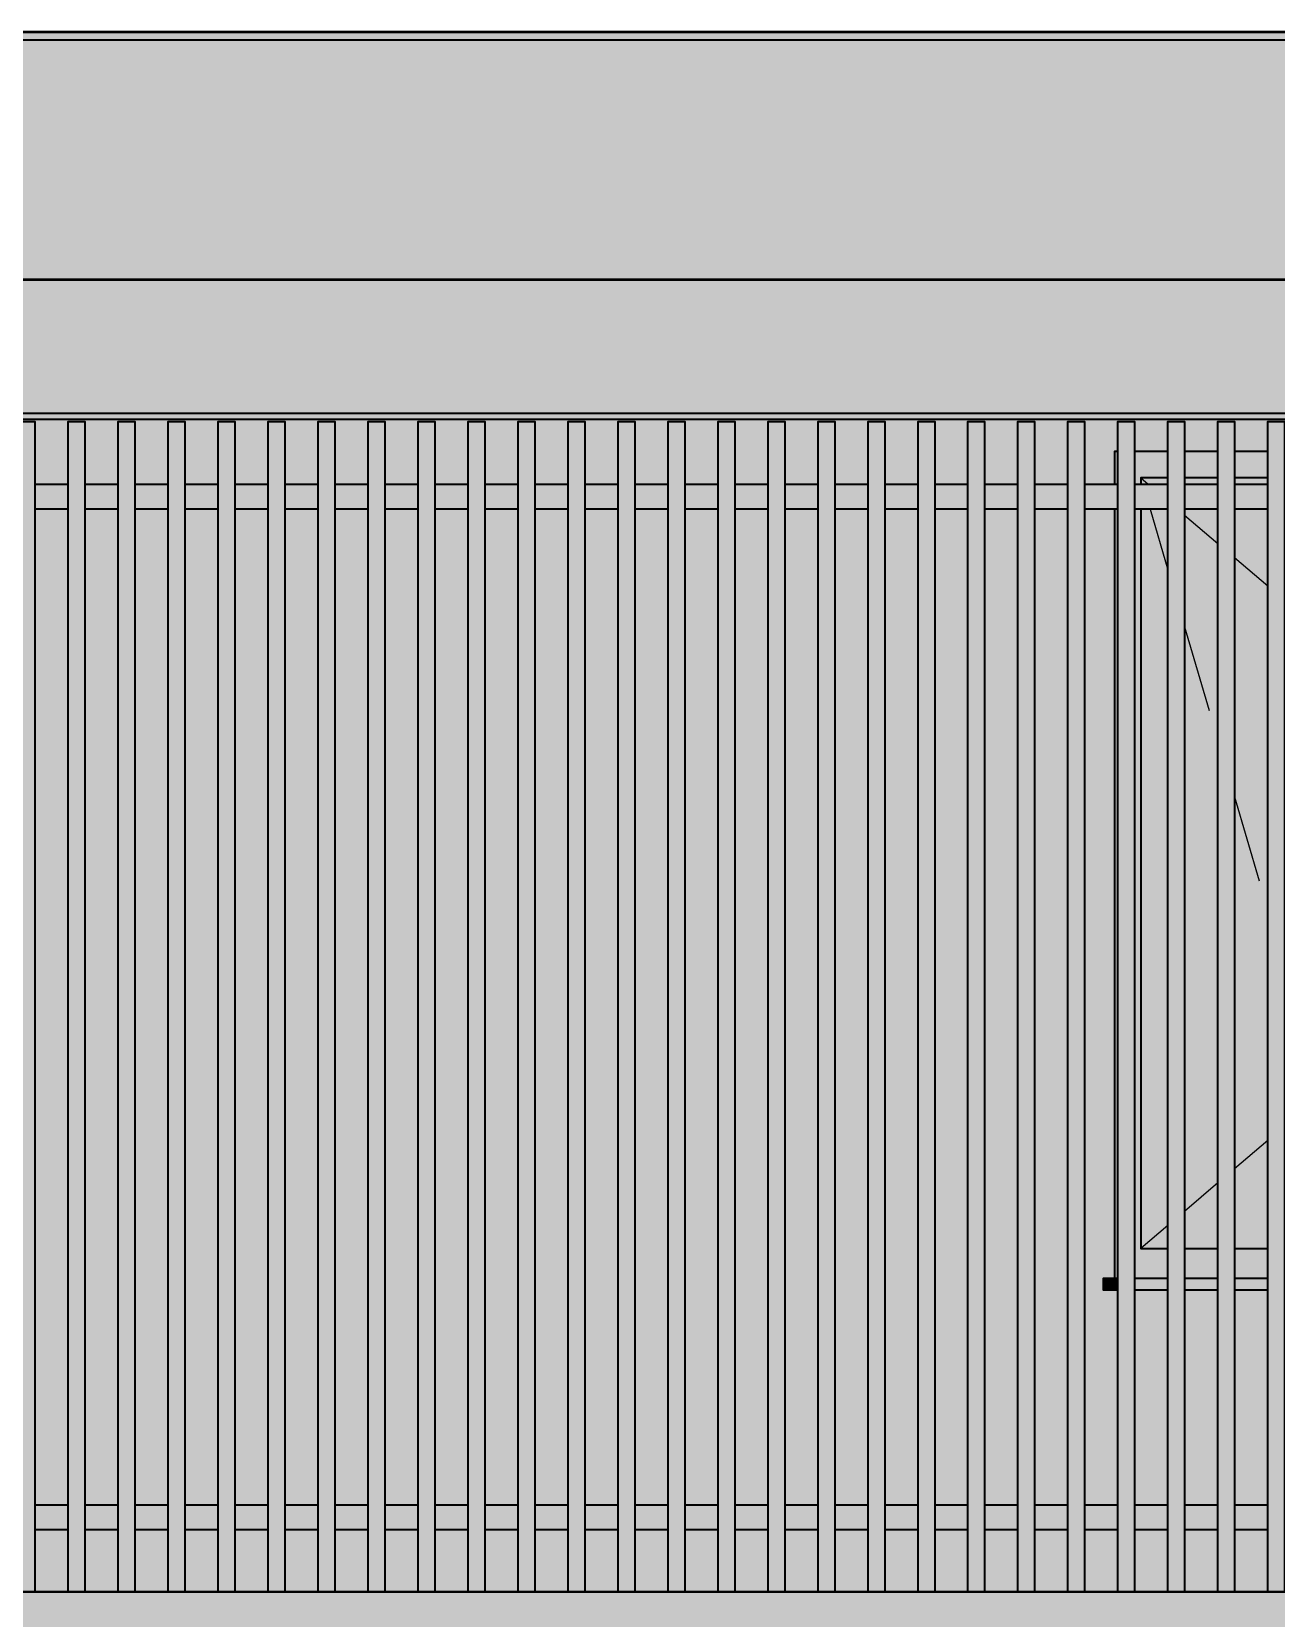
# Model space of a CAD drawing. Header units: metres. Extents: x -13 to 135, y -1 to 10.
# Drawn here: x -1.715 to 1.272, y 6.088 to 9.896 of the extents above; entities that cross this region are included whole.
import ezdxf

# ---------------------------------------------------------------- set-up
doc = ezdxf.new("R2010")
doc.units = ezdxf.units.M
doc.linetypes.add('KRESKOWA', pattern=[5.25, 4.2, -1.05])
doc.layers.add('A-ELEWACJE', color=7, linetype='Continuous', lineweight=35)

msp = doc.modelspace()

# ---------------------------------------------------------------- hatches: boundary and pattern name
at = {"layer": 'A-ELEWACJE', "true_color": 0x75787b}
for points in [[(-9.4625, 9.896), (4.1975, 9.896), (4.1975, 9.876), (-9.4625, 9.876)], [(0.8575, 6.875), (0.8575, 6.904), (0.8925, 6.904), (0.8925, 6.875)], [(0.9325, 6.875), (0.9325, 6.904), (1.0125, 6.904), (1.0125, 6.875)], [(1.0525, 6.875), (1.0525, 6.904), (1.1325, 6.904), (1.1325, 6.875)], [(1.1725, 6.875), (1.1725, 6.904), (1.2525, 6.904), (1.2525, 6.875)]]:
    msp.add_hatch(color=7, dxfattribs=at).paths.add_polyline_path(points)
at = {"layer": 'A-ELEWACJE', "true_color": 0x606060}
for points in [[(-9.4275, 9.876), (-8.1275, 9.876), (-5.1275, 9.876), (-4.0275, 9.876), (-2.8275, 9.876), (0.8725, 9.876), (3.2725, 9.876), (4.1625, 9.876), (4.1625, 9.302), (-9.4275, 9.302)], [(-9.4275, 8.965), (4.1625, 8.965), (4.1625, 8.96), (4.1325, 8.96), (4.1325, 8.81), (4.0525, 8.81), (4.0525, 8.96), (4.0125, 8.96), (4.0125, 8.81), (3.9325, 8.81), (3.9325, 8.96), (3.8925, 8.96), (3.8925, 8.81), (3.8125, 8.81), (3.8125, 8.96), (3.7725, 8.96), (3.7725, 8.81), (3.6925, 8.81), (3.6925, 8.96), (3.6525, 8.96), (3.6525, 8.81), (3.5725, 8.81), (3.5725, 8.96), (3.5325, 8.96), (3.5325, 8.81), (3.4525, 8.81), (3.4525, 8.96), (3.4125, 8.96), (3.4125, 8.81), (3.3325, 8.81), (3.3325, 8.96), (3.2925, 8.96), (3.2925, 8.81), (3.2605, 8.81), (3.2605, 8.888), (3.2125, 8.888), (3.2125, 8.96), (3.1725, 8.96), (3.1725, 8.888), (3.0925, 8.888), (3.0925, 8.96), (3.0525, 8.96), (3.0525, 8.888), (2.9725, 8.888), (2.9725, 8.96), (2.9325, 8.96), (2.9325, 8.888), (2.8525, 8.888), (2.8525, 8.96), (2.8125, 8.96), (2.8125, 8.888), (2.7325, 8.888), (2.7325, 8.96), (2.6925, 8.96), (2.6925, 8.888), (2.6125, 8.888), (2.6125, 8.96), (2.5725, 8.96), (2.5725, 8.888), (2.4925, 8.888), (2.4925, 8.96), (2.4525, 8.96), (2.4525, 8.888), (2.3725, 8.888), (2.3725, 8.96), (2.3325, 8.96), (2.3325, 8.888), (2.2525, 8.888), (2.2525, 8.96), (2.2125, 8.96), (2.2125, 8.888), (2.1325, 8.888), (2.1325, 8.96), (2.0925, 8.96), (2.0925, 8.888), (2.0125, 8.888), (2.0125, 8.96), (1.9725, 8.96), (1.9725, 8.888), (1.8925, 8.888), (1.8925, 8.96), (1.8525, 8.96), (1.8525, 8.888), (1.7725, 8.888), (1.7725, 8.96), (1.7325, 8.96), (1.7325, 8.888), (1.6525, 8.888), (1.6525, 8.96), (1.6125, 8.96), (1.6125, 8.888), (1.5325, 8.888), (1.5325, 8.96), (1.4925, 8.96), (1.4925, 8.888), (1.4125, 8.888), (1.4125, 8.96), (1.3725, 8.96), (1.3725, 8.888), (1.2925, 8.888), (1.2925, 8.96), (1.2525, 8.96), (1.2525, 8.888), (1.1725, 8.888), (1.1725, 8.96), (1.1325, 8.96), (1.1325, 8.888), (1.0525, 8.888), (1.0525, 8.96), (1.0125, 8.96), (1.0125, 8.888), (0.9325, 8.888), (0.9325, 8.96), (0.8925, 8.96), (0.8925, 8.888), (0.8845, 8.888), (0.8845, 8.81), (0.8125, 8.81), (0.8125, 8.96), (0.7725, 8.96), (0.7725, 8.81), (0.6925, 8.81), (0.6925, 8.96), (0.6525, 8.96), (0.6525, 8.81), (0.5725, 8.81), (0.5725, 8.96), (0.5325, 8.96), (0.5325, 8.81), (0.4525, 8.81), (0.4525, 8.96), (0.4125, 8.96), (0.4125, 8.81), (0.3325, 8.81), (0.3325, 8.96), (0.2925, 8.96), (0.2925, 8.81), (0.2125, 8.81), (0.2125, 8.96), (0.1725, 8.96), (0.1725, 8.81), (0.0925, 8.81), (0.0925, 8.96), (0.0525, 8.96), (0.0525, 8.81), (-0.0275, 8.81), (-0.0275, 8.96), (-0.0675, 8.96), (-0.0675, 8.81), (-0.1475, 8.81), (-0.1475, 8.96), (-0.1875, 8.96), (-0.1875, 8.81), (-0.2675, 8.81), (-0.2675, 8.96), (-0.3075, 8.96), (-0.3075, 8.81), (-0.3875, 8.81), (-0.3875, 8.96), (-0.4275, 8.96), (-0.4275, 8.81), (-0.5075, 8.81), (-0.5075, 8.96), (-0.5475, 8.96), (-0.5475, 8.81), (-0.6275, 8.81), (-0.6275, 8.96), (-0.6675, 8.96), (-0.6675, 8.81), (-0.7475, 8.81), (-0.7475, 8.96), (-0.7875, 8.96), (-0.7875, 8.81), (-0.8675, 8.81), (-0.8675, 8.96), (-0.9075, 8.96), (-0.9075, 8.81), (-0.9875, 8.81), (-0.9875, 8.96), (-1.0275, 8.96), (-1.0275, 8.81), (-1.1075, 8.81), (-1.1075, 8.96), (-1.1475, 8.96), (-1.1475, 8.81), (-1.2275, 8.81), (-1.2275, 8.96), (-1.2675, 8.96), (-1.2675, 8.81), (-1.3475, 8.81), (-1.3475, 8.96), (-1.3875, 8.96), (-1.3875, 8.81), (-1.4675, 8.81), (-1.4675, 8.96), (-1.5075, 8.96), (-1.5075, 8.81), (-1.5875, 8.81), (-1.5875, 8.96), (-1.6275, 8.96), (-1.6275, 8.81), (-1.7075, 8.81), (-1.7075, 8.96), (-1.7475, 8.96), (-1.7475, 8.81), (-1.8275, 8.81), (-1.8275, 8.96), (-1.8675, 8.96), (-1.8675, 8.81), (-1.9475, 8.81), (-1.9475, 8.96), (-1.9875, 8.96), (-1.9875, 8.81), (-2.0675, 8.81), (-2.0675, 8.96), (-2.1075, 8.96), (-2.1075, 8.81), (-2.1875, 8.81), (-2.1875, 8.96), (-2.2275, 8.96), (-2.2275, 8.81), (-2.3075, 8.81), (-2.3075, 8.96), (-2.3475, 8.96), (-2.3475, 8.81), (-2.4275, 8.81), (-2.4275, 8.96), (-2.4675, 8.96), (-2.4675, 8.81), (-2.5475, 8.81), (-2.5475, 8.96), (-2.5875, 8.96), (-2.5875, 8.81), (-2.6675, 8.81), (-2.6675, 8.96), (-2.7075, 8.96), (-2.7075, 8.81), (-2.7875, 8.81), (-2.7875, 8.96), (-2.8275, 8.96), (-2.8275, 8.81), (-2.8395, 8.81), (-2.8395, 8.888), (-2.9075, 8.888), (-2.9075, 8.96), (-2.9475, 8.96), (-2.9475, 8.888), (-3.0275, 8.888), (-3.0275, 8.96), (-3.0675, 8.96), (-3.0675, 8.888), (-3.1475, 8.888), (-3.1475, 8.96), (-3.1875, 8.96), (-3.1875, 8.888), (-3.2675, 8.888), (-3.2675, 8.96), (-3.3075, 8.96), (-3.3075, 8.888), (-3.3875, 8.888), (-3.3875, 8.96), (-3.4275, 8.96), (-3.4275, 8.888), (-3.5075, 8.888), (-3.5075, 8.96), (-3.5475, 8.96), (-3.5475, 8.888), (-3.6275, 8.888), (-3.6275, 8.96), (-3.6675, 8.96), (-3.6675, 8.888), (-3.7475, 8.888), (-3.7475, 8.96), (-3.7875, 8.96), (-3.7875, 8.888), (-3.8675, 8.888), (-3.8675, 8.96), (-3.9075, 8.96), (-3.9075, 8.888), (-3.9875, 8.888), (-3.9875, 8.96), (-4.0275, 8.96), (-4.0275, 8.81), (-4.1075, 8.81), (-4.1075, 8.96), (-4.1475, 8.96), (-4.1475, 8.81), (-4.2275, 8.81), (-4.2275, 8.96), (-4.2675, 8.96), (-4.2675, 8.81), (-4.3475, 8.81), (-4.3475, 8.96), (-4.3875, 8.96), (-4.3875, 8.81), (-4.4675, 8.81), (-4.4675, 8.96), (-4.5075, 8.96), (-4.5075, 8.81), (-4.5875, 8.81), (-4.5875, 8.96), (-4.6275, 8.96), (-4.6275, 8.81), (-4.7075, 8.81), (-4.7075, 8.96), (-4.7475, 8.96), (-4.7475, 8.81), (-4.8275, 8.81), (-4.8275, 8.96), (-4.8675, 8.96), (-4.8675, 8.81), (-4.9475, 8.81), (-4.9475, 8.96), (-4.9875, 8.96), (-4.9875, 8.81), (-5.0675, 8.81), (-5.0675, 8.96), (-5.1075, 8.96), (-5.1075, 8.81), (-5.1395, 8.81), (-5.1395, 8.888), (-5.1875, 8.888), (-5.1875, 8.96), (-5.2275, 8.96), (-5.2275, 8.888), (-5.3075, 8.888), (-5.3075, 8.96), (-5.3475, 8.96), (-5.3475, 8.888), (-5.4275, 8.888), (-5.4275, 8.96), (-5.4675, 8.96), (-5.4675, 8.888), (-5.5475, 8.888), (-5.5475, 8.96), (-5.5875, 8.96), (-5.5875, 8.888), (-5.6675, 8.888), (-5.6675, 8.96), (-5.7075, 8.96), (-5.7075, 8.888), (-5.7875, 8.888), (-5.7875, 8.96), (-5.8275, 8.96), (-5.8275, 8.888), (-5.9075, 8.888), (-5.9075, 8.96), (-5.9475, 8.96), (-5.9475, 8.888), (-6.0275, 8.888), (-6.0275, 8.96), (-6.0675, 8.96), (-6.0675, 8.888), (-6.1475, 8.888), (-6.1475, 8.96), (-6.1875, 8.96), (-6.1875, 8.888), (-6.2675, 8.888), (-6.2675, 8.96), (-6.3075, 8.96), (-6.3075, 8.888), (-6.3875, 8.888), (-6.3875, 8.96), (-6.4275, 8.96), (-6.4275, 8.888), (-6.5075, 8.888), (-6.5075, 8.96), (-6.5475, 8.96), (-6.5475, 8.888), (-6.6275, 8.888), (-6.6275, 8.96), (-6.6675, 8.96), (-6.6675, 8.888), (-6.7475, 8.888), (-6.7475, 8.96), (-6.7875, 8.96), (-6.7875, 8.888), (-6.8675, 8.888), (-6.8675, 8.96), (-6.9075, 8.96), (-6.9075, 8.888), (-6.9875, 8.888), (-6.9875, 8.96), (-7.0275, 8.96), (-7.0275, 8.888), (-7.1075, 8.888), (-7.1075, 8.96), (-7.1475, 8.96), (-7.1475, 8.888), (-7.2275, 8.888), (-7.2275, 8.96), (-7.2675, 8.96), (-7.2675, 8.888), (-7.3475, 8.888), (-7.3475, 8.96), (-7.3875, 8.96), (-7.3875, 8.888), (-7.4675, 8.888), (-7.4675, 8.96), (-7.5075, 8.96), (-7.5075, 8.888), (-7.5875, 8.888), (-7.5875, 8.96), (-7.6275, 8.96), (-7.6275, 8.888), (-7.7075, 8.888), (-7.7075, 8.96), (-7.7475, 8.96), (-7.7475, 8.888), (-7.8275, 8.888), (-7.8275, 8.96), (-7.8675, 8.96), (-7.8675, 8.888), (-7.9475, 8.888), (-7.9475, 8.96), (-7.9875, 8.96), (-7.9875, 8.888), (-8.0675, 8.888), (-8.0675, 8.96), (-8.1075, 8.96), (-8.1075, 8.888), (-8.1155, 8.888), (-8.1155, 8.81), (-8.1875, 8.81), (-8.1875, 8.96), (-8.2275, 8.96), (-8.2275, 8.81), (-8.3075, 8.81), (-8.3075, 8.96), (-8.3475, 8.96), (-8.3475, 8.81), (-8.4275, 8.81), (-8.4275, 8.96), (-8.4675, 8.96), (-8.4675, 8.81), (-8.5475, 8.81), (-8.5475, 8.96), (-8.5875, 8.96), (-8.5875, 8.81), (-8.6675, 8.81), (-8.6675, 8.96), (-8.7075, 8.96), (-8.7075, 8.81), (-8.7875, 8.81), (-8.7875, 8.96), (-8.8275, 8.96), (-8.8275, 8.81), (-8.9075, 8.81), (-8.9075, 8.96), (-8.9475, 8.96), (-8.9475, 8.81), (-9.0275, 8.81), (-9.0275, 8.96), (-9.0675, 8.96), (-9.0675, 8.81), (-9.1475, 8.81), (-9.1475, 8.96), (-9.1875, 8.96), (-9.1875, 8.81), (-9.2675, 8.81), (-9.2675, 8.96), (-9.3075, 8.96), (-9.3075, 8.81), (-9.3875, 8.81), (-9.3875, 8.96), (-9.4275, 8.96)], [(-1.6275, 8.75), (-1.6275, 6.36), (-1.7075, 6.36), (-1.7075, 8.75)], [(-1.5075, 8.75), (-1.5075, 6.36), (-1.5875, 6.36), (-1.5875, 8.75)], [(-1.3875, 8.75), (-1.3875, 6.36), (-1.4675, 6.36), (-1.4675, 8.75)], [(-1.2675, 8.75), (-1.2675, 6.36), (-1.3475, 6.36), (-1.3475, 8.75)], [(-1.1475, 8.75), (-1.1475, 6.36), (-1.2275, 6.36), (-1.2275, 8.75)], [(-1.0275, 6.36), (-1.1075, 6.36), (-1.1075, 8.75), (-1.0275, 8.75)], [(-0.9075, 6.36), (-0.9875, 6.36), (-0.9875, 8.75), (-0.9075, 8.75)], [(-0.7875, 6.36), (-0.8675, 6.36), (-0.8675, 8.75), (-0.7875, 8.75)], [(-0.6675, 6.36), (-0.7475, 6.36), (-0.7475, 8.75), (-0.6675, 8.75)], [(-0.5475, 6.36), (-0.6275, 6.36), (-0.6275, 8.75), (-0.5475, 8.75)], [(-0.4275, 6.36), (-0.5075, 6.36), (-0.5075, 8.75), (-0.4275, 8.75)], [(-0.3075, 6.36), (-0.3875, 6.36), (-0.3875, 8.75), (-0.3075, 8.75)], [(-0.1875, 6.36), (-0.2675, 6.36), (-0.2675, 8.75), (-0.1875, 8.75)], [(-0.0675, 6.36), (-0.1475, 6.36), (-0.1475, 8.75), (-0.0675, 8.75)], [(0.0525, 6.36), (-0.0275, 6.36), (-0.0275, 8.75), (0.0525, 8.75)], [(0.1725, 6.36), (0.0925, 6.36), (0.0925, 8.75), (0.1725, 8.75)], [(0.2925, 6.36), (0.2125, 6.36), (0.2125, 8.75), (0.2925, 8.75)], [(0.4125, 6.36), (0.3325, 6.36), (0.3325, 8.75), (0.4125, 8.75)], [(0.5325, 6.36), (0.4525, 6.36), (0.4525, 8.75), (0.5325, 8.75)], [(0.6525, 6.36), (0.5725, 6.36), (0.5725, 8.75), (0.6525, 8.75)], [(0.6925, 8.75), (0.7725, 8.75), (0.7725, 6.36), (0.6925, 6.36)], [(0.8845, 6.904), (0.8575, 6.904), (0.8575, 6.875), (0.8925, 6.875), (0.8925, 6.36), (0.8125, 6.36), (0.8125, 8.75), (0.8845, 8.75)], [(1.0125, 6.36), (0.9325, 6.36), (0.9325, 6.875), (1.0125, 6.875)], [(1.1325, 6.36), (1.0525, 6.36), (1.0525, 6.875), (1.1325, 6.875)], [(1.2525, 6.36), (1.1725, 6.36), (1.1725, 6.875), (1.2525, 6.875)], [(-1.7075, 6.152), (-1.7075, 6.3), (-1.6275, 6.3), (-1.6275, 6.152)], [(-1.5875, 6.152), (-1.5875, 6.3), (-1.5075, 6.3), (-1.5075, 6.152)], [(-1.4675, 6.152), (-1.4675, 6.3), (-1.3875, 6.3), (-1.3875, 6.152)], [(-1.3475, 6.152), (-1.3475, 6.3), (-1.2675, 6.3), (-1.2675, 6.152)], [(-1.2275, 6.152), (-1.2275, 6.3), (-1.1475, 6.3), (-1.1475, 6.152)], [(-1.1075, 6.152), (-1.1075, 6.3), (-1.0275, 6.3), (-1.0275, 6.152)], [(-0.9875, 6.152), (-0.9875, 6.3), (-0.9075, 6.3), (-0.9075, 6.152)], [(-0.8675, 6.152), (-0.8675, 6.3), (-0.7875, 6.3), (-0.7875, 6.152)], [(-0.7475, 6.152), (-0.7475, 6.3), (-0.6675, 6.3), (-0.6675, 6.152)], [(-0.6275, 6.152), (-0.6275, 6.3), (-0.5475, 6.3), (-0.5475, 6.152)], [(-0.5075, 6.152), (-0.5075, 6.3), (-0.4275, 6.3), (-0.4275, 6.152)], [(-0.3875, 6.152), (-0.3875, 6.3), (-0.3075, 6.3), (-0.3075, 6.152)], [(-0.2675, 6.152), (-0.2675, 6.3), (-0.1875, 6.3), (-0.1875, 6.152)], [(-0.1475, 6.152), (-0.1475, 6.3), (-0.0675, 6.3), (-0.0675, 6.152)], [(-0.0275, 6.152), (-0.0275, 6.3), (0.0525, 6.3), (0.0525, 6.152)], [(0.0925, 6.152), (0.0925, 6.3), (0.1725, 6.3), (0.1725, 6.152)], [(0.2125, 6.152), (0.2125, 6.3), (0.2925, 6.3), (0.2925, 6.152)], [(0.3325, 6.152), (0.3325, 6.3), (0.4125, 6.3), (0.4125, 6.152)], [(0.4525, 6.152), (0.4525, 6.3), (0.5325, 6.3), (0.5325, 6.152)], [(0.5725, 6.152), (0.5725, 6.3), (0.6525, 6.3), (0.6525, 6.152)], [(0.6925, 6.152), (0.6925, 6.3), (0.7725, 6.3), (0.7725, 6.152)], [(0.8125, 6.152), (0.8125, 6.3), (0.8925, 6.3), (0.8925, 6.152)], [(0.9325, 6.152), (0.9325, 6.3), (1.0125, 6.3), (1.0125, 6.152)], [(1.0525, 6.152), (1.0525, 6.3), (1.1325, 6.3), (1.1325, 6.152)], [(1.1725, 6.152), (1.1725, 6.3), (1.2525, 6.3), (1.2525, 6.152)]]:
    msp.add_hatch(color=7, dxfattribs=at).paths.add_polyline_path(points)
at = {"layer": 'A-ELEWACJE', "true_color": 0x797d80}
for points in [[(4.4725, 9.302), (4.4725, 9.3), (-10.5275, 9.3), (-10.5275, 9.302)], [(4.4725, 6.152), (4.4725, 6.15), (-8.4275, 6.15), (-10.5275, 6.15), (-10.5275, 6.152)]]:
    msp.add_hatch(color=7, dxfattribs=at).paths.add_polyline_path(points)
at = {"layer": 'A-ELEWACJE', "true_color": 0xbab7af}
for points in [[(4.4725, 9.3), (4.4725, 8.98), (-10.5275, 8.98), (-10.5275, 9.3)], [(4.4725, 6.15), (4.4725, 5.85), (-8.4075, 5.85), (-8.4275, 5.85), (-8.4275, 6.15)]]:
    msp.add_hatch(color=7, dxfattribs=at).paths.add_polyline_path(points)
at = {"layer": 'A-ELEWACJE', "true_color": 0xf5f4f1}
msp.add_hatch(color=7, dxfattribs=at).paths.add_polyline_path([(4.4725, 8.965), (-10.5275, 8.965), (-10.5275, 8.98), (4.4725, 8.98)])
at = {"layer": 'A-ELEWACJE', "true_color": 0xa37650}
for points in [[(-1.7075, 6.152), (-1.7475, 6.152), (-1.7475, 8.96), (-1.7075, 8.96)], [(-1.5875, 6.152), (-1.6275, 6.152), (-1.6275, 8.96), (-1.5875, 8.96)], [(-1.4675, 6.152), (-1.5075, 6.152), (-1.5075, 8.96), (-1.4675, 8.96)], [(-1.3475, 6.152), (-1.3875, 6.152), (-1.3875, 8.96), (-1.3475, 8.96)], [(-1.2275, 6.152), (-1.2675, 6.152), (-1.2675, 8.96), (-1.2275, 8.96)], [(-1.1075, 6.152), (-1.1475, 6.152), (-1.1475, 8.96), (-1.1075, 8.96)], [(-0.9875, 6.152), (-1.0275, 6.152), (-1.0275, 8.96), (-0.9875, 8.96)], [(-0.8675, 8.96), (-0.8675, 6.152), (-0.9075, 6.152), (-0.9075, 8.96)], [(-0.7475, 8.96), (-0.7475, 6.152), (-0.7875, 6.152), (-0.7875, 8.96)], [(-0.6275, 6.152), (-0.6675, 6.152), (-0.6675, 8.96), (-0.6275, 8.96)], [(-0.5075, 6.152), (-0.5475, 6.152), (-0.5475, 8.96), (-0.5075, 8.96)], [(-0.3875, 6.152), (-0.4275, 6.152), (-0.4275, 8.96), (-0.3875, 8.96)], [(-0.2675, 6.152), (-0.3075, 6.152), (-0.3075, 8.96), (-0.2675, 8.96)], [(-0.1475, 6.152), (-0.1875, 6.152), (-0.1875, 8.96), (-0.1475, 8.96)], [(-0.0275, 6.152), (-0.0675, 6.152), (-0.0675, 8.96), (-0.0275, 8.96)], [(0.0925, 8.96), (0.0925, 6.152), (0.0525, 6.152), (0.0525, 8.96)], [(0.2125, 6.152), (0.1725, 6.152), (0.1725, 8.96), (0.2125, 8.96)], [(0.3325, 6.152), (0.2925, 6.152), (0.2925, 8.96), (0.3325, 8.96)], [(0.4525, 6.152), (0.4125, 6.152), (0.4125, 8.96), (0.4525, 8.96)], [(0.5725, 6.152), (0.5325, 6.152), (0.5325, 8.96), (0.5725, 8.96)], [(0.6925, 6.152), (0.6525, 6.152), (0.6525, 8.96), (0.6925, 8.96)], [(0.8125, 6.152), (0.7725, 6.152), (0.7725, 8.96), (0.8125, 8.96)], [(0.9325, 6.152), (0.8925, 6.152), (0.8925, 8.96), (0.9325, 8.96)], [(1.0525, 6.152), (1.0125, 6.152), (1.0125, 8.96), (1.0525, 8.96)], [(1.1725, 6.152), (1.1325, 6.152), (1.1325, 8.96), (1.1725, 8.96)], [(1.2925, 6.152), (1.2525, 6.152), (1.2525, 8.96), (1.2925, 8.96)]]:
    msp.add_hatch(color=7, dxfattribs=at).paths.add_polyline_path(points)
at = {"layer": 'A-ELEWACJE', "true_color": 0x6a6d70}
for points in [[(0.8845, 8.888), (0.8925, 8.888), (0.8925, 8.81), (0.8845, 8.81)], [(0.9475, 8.825), (0.9475, 8.81), (0.9325, 8.81), (0.9325, 8.888), (1.0125, 8.888), (1.0125, 8.825)], [(1.0525, 8.825), (1.0525, 8.888), (1.1325, 8.888), (1.1325, 8.825)], [(1.1725, 8.825), (1.1725, 8.888), (1.2525, 8.888), (1.2525, 8.825)], [(0.8845, 8.75), (0.8925, 8.75), (0.8925, 6.904), (0.8845, 6.904)], [(1.0125, 6.975), (1.0125, 6.904), (0.9325, 6.904), (0.9325, 8.75), (0.9475, 8.75), (0.9475, 6.975)], [(1.1325, 6.975), (1.1325, 6.904), (1.0525, 6.904), (1.0525, 6.975)], [(1.2525, 6.975), (1.2525, 6.904), (1.1725, 6.904), (1.1725, 6.975)]]:
    msp.add_hatch(color=7, dxfattribs=at).paths.add_polyline_path(points)
at = {"layer": 'A-ELEWACJE', "true_color": 0x6b6e70}
for points in [[(-1.6275, 8.81), (-1.6275, 8.75), (-1.7075, 8.75), (-1.7075, 8.81)], [(-1.5075, 8.81), (-1.5075, 8.75), (-1.5875, 8.75), (-1.5875, 8.81)], [(-1.3875, 8.81), (-1.3875, 8.75), (-1.4675, 8.75), (-1.4675, 8.81)], [(-1.2675, 8.81), (-1.2675, 8.75), (-1.3475, 8.75), (-1.3475, 8.81)], [(-1.1475, 8.81), (-1.1475, 8.75), (-1.2275, 8.75), (-1.2275, 8.81)], [(-1.0275, 8.81), (-1.0275, 8.75), (-1.1075, 8.75), (-1.1075, 8.81)], [(-0.9075, 8.81), (-0.9075, 8.75), (-0.9875, 8.75), (-0.9875, 8.81)], [(-0.7875, 8.81), (-0.7875, 8.75), (-0.8675, 8.75), (-0.8675, 8.81)], [(-0.6675, 8.81), (-0.6675, 8.75), (-0.7475, 8.75), (-0.7475, 8.81)], [(-0.5475, 8.81), (-0.5475, 8.75), (-0.6275, 8.75), (-0.6275, 8.81)], [(-0.4275, 8.81), (-0.4275, 8.75), (-0.5075, 8.75), (-0.5075, 8.81)], [(-0.3075, 8.81), (-0.3075, 8.75), (-0.3875, 8.75), (-0.3875, 8.81)], [(-0.1875, 8.81), (-0.1875, 8.75), (-0.2675, 8.75), (-0.2675, 8.81)], [(-0.0675, 8.81), (-0.0675, 8.75), (-0.1475, 8.75), (-0.1475, 8.81)], [(0.0525, 8.81), (0.0525, 8.75), (-0.0275, 8.75), (-0.0275, 8.81)], [(0.1725, 8.81), (0.1725, 8.75), (0.0925, 8.75), (0.0925, 8.81)], [(0.2925, 8.81), (0.2925, 8.75), (0.2125, 8.75), (0.2125, 8.81)], [(0.4125, 8.81), (0.4125, 8.75), (0.3325, 8.75), (0.3325, 8.81)], [(0.5325, 8.81), (0.5325, 8.75), (0.4525, 8.75), (0.4525, 8.81)], [(0.6525, 8.81), (0.6525, 8.75), (0.5725, 8.75), (0.5725, 8.81)], [(0.7725, 8.81), (0.7725, 8.75), (0.6925, 8.75), (0.6925, 8.81)], [(0.8925, 8.81), (0.8925, 8.75), (0.8125, 8.75), (0.8125, 8.81)], [(1.0125, 8.81), (1.0125, 8.75), (0.9325, 8.75), (0.9325, 8.81)], [(1.1325, 8.81), (1.1325, 8.75), (1.0525, 8.75), (1.0525, 8.81)], [(1.2525, 8.81), (1.2525, 8.75), (1.1725, 8.75), (1.1725, 8.81)], [(-1.6275, 6.36), (-1.6275, 6.3), (-1.7075, 6.3), (-1.7075, 6.36)], [(-1.5075, 6.36), (-1.5075, 6.3), (-1.5875, 6.3), (-1.5875, 6.36)], [(-1.3875, 6.36), (-1.3875, 6.3), (-1.4675, 6.3), (-1.4675, 6.36)], [(-1.2675, 6.36), (-1.2675, 6.3), (-1.3475, 6.3), (-1.3475, 6.36)], [(-1.1475, 6.36), (-1.1475, 6.3), (-1.2275, 6.3), (-1.2275, 6.36)], [(-1.0275, 6.36), (-1.0275, 6.3), (-1.1075, 6.3), (-1.1075, 6.36)], [(-0.9075, 6.36), (-0.9075, 6.3), (-0.9875, 6.3), (-0.9875, 6.36)], [(-0.7875, 6.36), (-0.7875, 6.3), (-0.8675, 6.3), (-0.8675, 6.36)], [(-0.6675, 6.36), (-0.6675, 6.3), (-0.7475, 6.3), (-0.7475, 6.36)], [(-0.5475, 6.36), (-0.5475, 6.3), (-0.6275, 6.3), (-0.6275, 6.36)], [(-0.4275, 6.36), (-0.4275, 6.3), (-0.5075, 6.3), (-0.5075, 6.36)], [(-0.3075, 6.36), (-0.3075, 6.3), (-0.3875, 6.3), (-0.3875, 6.36)], [(-0.1875, 6.36), (-0.1875, 6.3), (-0.2675, 6.3), (-0.2675, 6.36)], [(-0.0675, 6.36), (-0.0675, 6.3), (-0.1475, 6.3), (-0.1475, 6.36)], [(0.0525, 6.36), (0.0525, 6.3), (-0.0275, 6.3), (-0.0275, 6.36)], [(0.1725, 6.36), (0.1725, 6.3), (0.0925, 6.3), (0.0925, 6.36)], [(0.2925, 6.36), (0.2925, 6.3), (0.2125, 6.3), (0.2125, 6.36)], [(0.4125, 6.36), (0.4125, 6.3), (0.3325, 6.3), (0.3325, 6.36)], [(0.5325, 6.36), (0.5325, 6.3), (0.4525, 6.3), (0.4525, 6.36)], [(0.6525, 6.36), (0.6525, 6.3), (0.5725, 6.3), (0.5725, 6.36)], [(0.7725, 6.36), (0.7725, 6.3), (0.6925, 6.3), (0.6925, 6.36)], [(0.8925, 6.36), (0.8925, 6.3), (0.8125, 6.3), (0.8125, 6.36)], [(1.0125, 6.36), (1.0125, 6.3), (0.9325, 6.3), (0.9325, 6.36)], [(1.1325, 6.36), (1.1325, 6.3), (1.0525, 6.3), (1.0525, 6.36)], [(1.2525, 6.36), (1.2525, 6.3), (1.1725, 6.3), (1.1725, 6.36)]]:
    msp.add_hatch(color=7, dxfattribs=at).paths.add_polyline_path(points)
at = {"layer": 'A-ELEWACJE', "true_color": 0xa9c3cd}
for points in [[(0.9475, 8.825), (1.0125, 8.825), (1.0125, 8.81), (0.9475, 8.81)], [(1.1325, 8.825), (1.1325, 8.81), (1.0525, 8.81), (1.0525, 8.825)], [(1.2525, 8.825), (1.2525, 8.81), (1.1725, 8.81), (1.1725, 8.825)], [(0.9475, 8.75), (1.0125, 8.75), (1.0125, 6.975), (0.9475, 6.975)], [(1.0525, 6.975), (1.0525, 8.75), (1.1325, 8.75), (1.1325, 6.975)], [(1.1725, 6.975), (1.1725, 8.75), (1.2525, 8.75), (1.2525, 6.975)]]:
    msp.add_hatch(color=7, dxfattribs=at).paths.add_polyline_path(points)

# ---------------------------------------------------------------- linework, layer by layer
at = {"layer": 'A-ELEWACJE', "lineweight": 35, "ltscale": 0.05}
for points in [[(-9.4625, 9.876), (-9.4625, 9.896), (4.1975, 9.896), (4.1975, 9.876), (-9.4625, 9.876)], [(-10.5275, 9.302), (4.4725, 9.302), (4.4725, 9.3), (-10.5275, 9.3), (-10.5275, 9.302)], [(4.4725, 8.98), (4.4725, 8.965), (-10.5275, 8.965), (-10.5275, 8.98), (4.4725, 8.98)], [(-1.7475, 6.1524), (-1.7475, 8.96), (-1.7075, 8.96), (-1.7075, 6.1524)], [(-1.6275, 6.1524), (-1.6275, 8.96), (-1.5875, 8.96), (-1.5875, 6.1524)], [(-1.5075, 6.1524), (-1.5075, 8.96), (-1.4675, 8.96), (-1.4675, 6.1524)], [(-1.3875, 6.1524), (-1.3875, 8.96), (-1.3475, 8.96), (-1.3475, 6.1524)], [(-1.2675, 6.1524), (-1.2675, 8.96), (-1.2275, 8.96), (-1.2275, 6.1524)], [(-1.1475, 6.1524), (-1.1475, 8.96), (-1.1075, 8.96), (-1.1075, 6.1524)], [(-1.0275, 6.1524), (-1.0275, 8.96), (-0.9875, 8.96), (-0.9875, 6.1524)], [(-0.9075, 6.1524), (-0.9075, 8.96), (-0.8675, 8.96), (-0.8675, 6.1524)], [(-0.7875, 6.1524), (-0.7875, 8.96), (-0.7475, 8.96), (-0.7475, 6.1524)], [(-0.6675, 6.1524), (-0.6675, 8.96), (-0.6275, 8.96), (-0.6275, 6.1524)], [(-0.5475, 6.1524), (-0.5475, 8.96), (-0.5075, 8.96), (-0.5075, 6.1524)], [(-0.4275, 6.1524), (-0.4275, 8.96), (-0.3875, 8.96), (-0.3875, 6.1524)], [(-0.3075, 6.1524), (-0.3075, 8.96), (-0.2675, 8.96), (-0.2675, 6.1524)], [(-0.1875, 6.1524), (-0.1875, 8.96), (-0.1475, 8.96), (-0.1475, 6.1524)], [(-0.0675, 6.1524), (-0.0675, 8.96), (-0.0275, 8.96), (-0.0275, 6.1524)], [(0.0525, 6.1524), (0.0525, 8.96), (0.0925, 8.96), (0.0925, 6.1524)], [(0.1725, 6.1524), (0.1725, 8.96), (0.2125, 8.96), (0.2125, 6.1524)], [(0.2925, 6.1524), (0.2925, 8.96), (0.3325, 8.96), (0.3325, 6.1524)], [(0.4125, 6.1524), (0.4125, 8.96), (0.4525, 8.96), (0.4525, 6.1524)], [(0.5325, 6.1524), (0.5325, 8.96), (0.5725, 8.96), (0.5725, 6.1524)], [(0.6525, 6.1524), (0.6525, 8.96), (0.6925, 8.96), (0.6925, 6.1524)], [(0.7725, 6.1524), (0.7725, 8.96), (0.8125, 8.96), (0.8125, 6.1524)], [(0.8925, 6.1524), (0.8925, 8.96), (0.9325, 8.96), (0.9325, 6.1524)], [(1.0125, 6.1524), (1.0125, 8.96), (1.0525, 8.96), (1.0525, 6.1524)], [(1.1325, 6.1524), (1.1325, 8.96), (1.1725, 8.96), (1.1725, 6.1524)], [(1.2525, 6.1524), (1.2525, 8.96), (1.2925, 8.96), (1.2925, 6.1524)], [(0.8921, 8.888), (0.8845, 8.888), (0.8845, 8.8104)], [(1.0121, 8.888), (0.9329, 8.888)], [(1.1321, 8.888), (1.0529, 8.888)], [(1.2521, 8.888), (1.1729, 8.888)], [(-1.7071, 8.81), (-1.6279, 8.81)], [(-1.5871, 8.81), (-1.5079, 8.81)], [(-1.4671, 8.81), (-1.3879, 8.81)], [(-1.3471, 8.81), (-1.2679, 8.81)], [(-1.2271, 8.81), (-1.1479, 8.81)], [(-1.1071, 8.81), (-1.0279, 8.81)], [(-0.9871, 8.81), (-0.9079, 8.81)], [(-0.8671, 8.81), (-0.7879, 8.81)], [(-0.7471, 8.81), (-0.6679, 8.81)], [(-0.6271, 8.81), (-0.5479, 8.81)], [(-0.5071, 8.81), (-0.4279, 8.81)], [(-0.3871, 8.81), (-0.3079, 8.81)], [(-0.2671, 8.81), (-0.1879, 8.81)], [(-0.1471, 8.81), (-0.0679, 8.81)], [(-0.0271, 8.81), (0.0521, 8.81)], [(0.0929, 8.81), (0.1721, 8.81)], [(0.2129, 8.81), (0.2921, 8.81)], [(0.3329, 8.81), (0.4121, 8.81)], [(0.4529, 8.81), (0.5321, 8.81)], [(0.5729, 8.81), (0.6521, 8.81)], [(0.6929, 8.81), (0.7721, 8.81)], [(0.8129, 8.81), (0.8921, 8.81)], [(0.9329, 8.81), (1.0121, 8.81)], [(1.0121, 8.825), (0.9475, 8.825), (0.9475, 8.8104)], [(1.1321, 8.825), (1.0529, 8.825)], [(1.0529, 8.81), (1.1321, 8.81)], [(1.2521, 8.825), (1.1729, 8.825)], [(1.1729, 8.81), (1.2521, 8.81)], [(-1.6279, 8.75), (-1.7071, 8.75)], [(-1.5079, 8.75), (-1.5871, 8.75)], [(-1.3879, 8.75), (-1.4671, 8.75)], [(-1.2679, 8.75), (-1.3471, 8.75)], [(-1.1479, 8.75), (-1.2271, 8.75)], [(-1.0279, 8.75), (-1.1071, 8.75)], [(-0.9079, 8.75), (-0.9871, 8.75)], [(-0.7879, 8.75), (-0.8671, 8.75)], [(-0.6679, 8.75), (-0.7471, 8.75)], [(-0.5479, 8.75), (-0.6271, 8.75)], [(-0.4279, 8.75), (-0.5071, 8.75)], [(-0.3079, 8.75), (-0.3871, 8.75)], [(-0.1879, 8.75), (-0.2671, 8.75)], [(-0.0679, 8.75), (-0.1471, 8.75)], [(0.0521, 8.75), (-0.0271, 8.75)], [(0.1721, 8.75), (0.0929, 8.75)], [(0.2921, 8.75), (0.2129, 8.75)], [(0.4121, 8.75), (0.3329, 8.75)], [(0.5321, 8.75), (0.4529, 8.75)], [(0.6521, 8.75), (0.5729, 8.75)], [(0.7721, 8.75), (0.6929, 8.75)], [(0.8921, 8.75), (0.8129, 8.75)], [(0.8845, 8.7496), (0.8845, 6.9044)], [(1.0121, 8.75), (0.9329, 8.75)], [(0.9475, 8.7496), (0.9475, 6.975), (1.0121, 6.975)], [(1.1321, 8.75), (1.0529, 8.75)], [(1.2521, 8.75), (1.1729, 8.75)], [(1.0529, 6.975), (1.1321, 6.975)], [(1.1729, 6.975), (1.2521, 6.975)], [(0.8921, 6.875), (0.8575, 6.875), (0.8575, 6.904), (0.8921, 6.904)], [(0.9329, 6.904), (1.0121, 6.904)], [(1.0529, 6.904), (1.1321, 6.904)], [(1.1729, 6.904), (1.2521, 6.904)], [(1.0121, 6.875), (0.9329, 6.875)], [(1.1321, 6.875), (1.0529, 6.875)], [(1.2521, 6.875), (1.1729, 6.875)], [(-1.7071, 6.36), (-1.6279, 6.36)], [(-1.5871, 6.36), (-1.5079, 6.36)], [(-1.4671, 6.36), (-1.3879, 6.36)], [(-1.3471, 6.36), (-1.2679, 6.36)], [(-1.2271, 6.36), (-1.1479, 6.36)], [(-1.1071, 6.36), (-1.0279, 6.36)], [(-0.9871, 6.36), (-0.9079, 6.36)], [(-0.8671, 6.36), (-0.7879, 6.36)], [(-0.7471, 6.36), (-0.6679, 6.36)], [(-0.6271, 6.36), (-0.5479, 6.36)], [(-0.5071, 6.36), (-0.4279, 6.36)], [(-0.3871, 6.36), (-0.3079, 6.36)], [(-0.2671, 6.36), (-0.1879, 6.36)], [(-0.1471, 6.36), (-0.0679, 6.36)], [(-0.0271, 6.36), (0.0521, 6.36)], [(0.0929, 6.36), (0.1721, 6.36)], [(0.2129, 6.36), (0.2921, 6.36)], [(0.3329, 6.36), (0.4121, 6.36)], [(0.4529, 6.36), (0.5321, 6.36)], [(0.5729, 6.36), (0.6521, 6.36)], [(0.6929, 6.36), (0.7721, 6.36)], [(0.8129, 6.36), (0.8921, 6.36)], [(0.9329, 6.36), (1.0121, 6.36)], [(1.0529, 6.36), (1.1321, 6.36)], [(1.1729, 6.36), (1.2521, 6.36)], [(-1.6279, 6.3), (-1.7071, 6.3)], [(-1.5079, 6.3), (-1.5871, 6.3)], [(-1.3879, 6.3), (-1.4671, 6.3)], [(-1.2679, 6.3), (-1.3471, 6.3)], [(-1.1479, 6.3), (-1.2271, 6.3)], [(-1.0279, 6.3), (-1.1071, 6.3)], [(-0.9079, 6.3), (-0.9871, 6.3)], [(-0.7879, 6.3), (-0.8671, 6.3)], [(-0.6679, 6.3), (-0.7471, 6.3)], [(-0.5479, 6.3), (-0.6271, 6.3)], [(-0.4279, 6.3), (-0.5071, 6.3)], [(-0.3079, 6.3), (-0.3871, 6.3)], [(-0.1879, 6.3), (-0.2671, 6.3)], [(-0.0679, 6.3), (-0.1471, 6.3)], [(0.0521, 6.3), (-0.0271, 6.3)], [(0.1721, 6.3), (0.0929, 6.3)], [(0.2921, 6.3), (0.2129, 6.3)], [(0.4121, 6.3), (0.3329, 6.3)], [(0.5321, 6.3), (0.4529, 6.3)], [(0.6521, 6.3), (0.5729, 6.3)], [(0.7721, 6.3), (0.6929, 6.3)], [(0.8921, 6.3), (0.8129, 6.3)], [(1.0121, 6.3), (0.9329, 6.3)], [(1.1321, 6.3), (1.0529, 6.3)], [(1.2521, 6.3), (1.1729, 6.3)], [(-10.5275, 6.152), (4.4725, 6.152), (4.4725, 6.15), (-8.4271, 6.15)]]:
    msp.add_lwpolyline(points, dxfattribs=at)
at = {"layer": 'A-ELEWACJE', "lineweight": 50, "ltscale": 0.05}
msp.add_lwpolyline([(-8.9175, 9.896), (-4.0325, 9.896), (0.1525, 9.896), (3.6525, 9.896), (4.1975, 9.896), (4.1975, 9.876), (4.1725, 9.876), (4.1725, 9.302), (4.4725, 9.302)], dxfattribs=at)
at = {"layer": 'A-ELEWACJE', "linetype": 'KRESKOWA', "lineweight": 25, "ltscale": 0.05, "flags": 128}
for points in [[(0.9475, 8.825), (0.9651, 8.81)], [(0.9695, 8.75), (1.0125, 8.6039)], [(1.0525, 8.7357), (1.1325, 8.6676)], [(1.1725, 8.6336), (1.2525, 8.5656)], [(1.0525, 8.4678), (1.1325, 8.1956)], [(1.1725, 8.0595), (1.2525, 7.7873)], [(1.2525, 7.2344), (1.1725, 7.1664)], [(1.1325, 7.1324), (1.0525, 7.0643)], [(1.0125, 7.0303), (0.9475, 6.975)]]:
    msp.add_lwpolyline(points, dxfattribs=at)

doc.saveas('drawing.dxf')
